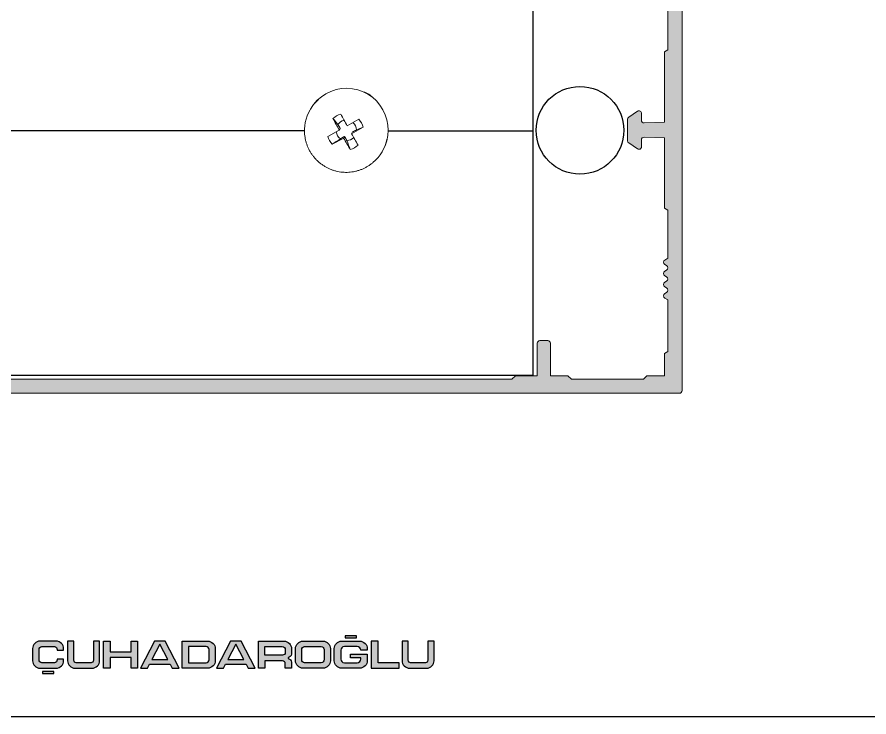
# Model space of a CAD drawing. Header units: millimetres. Extents: x 10785 to 11415, y 2273 to 2570.
# Drawn here: x 10865.7 to 10962.8, y 2273.1 to 2352.9 of the extents above; entities that cross this region are included whole.
import ezdxf

# ---------------------------------------------------------------- set-up
doc = ezdxf.new("R2010")
doc.units = ezdxf.units.MM
for name, color, linetype in [('aksesuar', 1, 'Continuous'), ('ALUMINIUM', 30, 'Continuous'), ('ANTET', 7, 'Continuous'), ('ANTET_K', 179, 'Continuous'), ('Layer1', 7, 'Continuous')]:
    doc.layers.add(name, color=color, linetype=linetype)

# ---------------------------------------------------------------- blocks, each defined once
blk = doc.blocks.new('V24838')
at = {"layer": 'aksesuar', "color": 0, "linetype": 'Continuous', "lineweight": 15}
for p, q in [((4203.877, 285.082), (4203.822, 284.987)), ((4208.052, 283.169), (4209.378, 283.913)), ((4205.845, 281.957), (4207.153, 282.671)), ((4207.266, 282.867), (4207.153, 282.671)), ((4208.553, 282.269), (4209.879, 283.014)), ((4206.345, 281.058), (4207.653, 281.771)), ((4207.767, 281.968), (4207.653, 281.771)), ((4208.666, 282.466), (4208.553, 282.269)), ((4212.043, 280.227), (4212.098, 280.322))]:
    blk.add_line(p, q, dxfattribs=at)
for centre, radius, start, end in [((4207.982, 282.694), 4.75, 29.02673, 149.80721), ((4209.283, 284.78), 2.343, 40.97997, 75.16078), ((4207.911, 282.62), 4.725, 131.22225, 168.57883), ((4207.999, 282.693), 4.735, 329.95783, 29.14016), ((4207.855, 282.488), 2.081, 104.67204, 133.26627), ((4315.69, 342.527), 123.948, 208.17471, 208.87579), ((4207.954, 282.653), 1.166, 102.08384, 145.12068), ((4316.589, 343.025), 123.948, 208.17471, 208.87579), ((4207.859, 282.479), 2.089, 14.84331, 43.36614), ((4207.957, 282.648), 1.17, 3.0189, 49.60624), ((4207.864, 282.492), 2.089, 194.84331, 223.36614), ((4207.959, 282.655), 1.171, 188.70378, 235.18471), ((4311.84, 340.315), 119.509, 209.3321, 210.05045), ((4207.961, 282.651), 1.167, 272.83326, 315.74618), ((4312.74, 340.813), 119.509, 209.3321, 210.05045), ((4207.953, 282.595), 4.726, 310.0231, 349.31289), ((4207.868, 282.483), 2.081, 284.67204, 313.26627)]:
    blk.add_arc(centre, radius, start, end, dxfattribs=at)
for points in [[(4206.998, 283.32), (4206.801, 283.561), (4206.615, 283.782), (4206.428, 284.003)], [(4207.266, 282.867), (4207.175, 283.022), (4207.086, 283.172), (4206.998, 283.32)], [(4208.666, 282.466), (4208.823, 282.55), (4208.975, 282.63), (4209.125, 282.71)], [(4209.125, 282.71), (4209.389, 282.818), (4209.634, 282.916), (4209.879, 283.014)], [(4207.291, 281.694), (4206.963, 281.475), (4206.654, 281.266), (4206.345, 281.058)], [(4207.291, 281.694), (4207.448, 281.785), (4207.605, 281.875), (4207.767, 281.968)], [(4208.019, 281.485), (4207.936, 281.644), (4207.853, 281.804), (4207.767, 281.968)], [(4208.396, 280.47), (4208.274, 280.802), (4208.152, 281.135), (4208.019, 281.485)]]:
    blk.add_open_spline(points, degree=3, dxfattribs=at)
blk.add_open_spline([(4203.281, 283.553), (4203.273, 283.517), (4203.239, 283.365), (4203.205, 283.091), (4203.181, 282.735), (4203.186, 282.377), (4203.218, 282.021), (4203.276, 281.668), (4203.36, 281.32), (4203.471, 280.979), (4203.607, 280.648), (4203.767, 280.328), (4203.952, 280.021), (4204.158, 279.729), (4204.387, 279.453), (4204.635, 279.194), (4204.902, 278.956), (4205.186, 278.737), (4205.486, 278.541), (4205.8, 278.368), (4206.126, 278.219), (4206.462, 278.095), (4206.807, 277.997), (4207.157, 277.925), (4207.513, 277.879), (4207.87, 277.86), (4208.228, 277.869), (4208.585, 277.904), (4208.937, 277.966), (4209.284, 278.054), (4209.624, 278.168), (4209.953, 278.307), (4210.272, 278.471), (4210.576, 278.659), (4210.816, 278.828), (4210.947, 278.942), (4210.989, 278.977)], degree=3, knots=[0, 0, 0, 0, 0.009434, 0.039937, 0.07044, 0.100945, 0.131451, 0.161958, 0.192467, 0.222978, 0.253491, 0.284005, 0.314521, 0.345039, 0.375558, 0.406079, 0.436601, 0.467125, 0.497649, 0.528174, 0.558699, 0.589224, 0.619749, 0.650274, 0.680798, 0.711321, 0.741842, 0.772363, 0.802882, 0.833399, 0.863914, 0.894428, 0.92494, 0.95545, 0.985958, 1, 1, 1, 1], dxfattribs=at)
blk = doc.blocks.new('60MN54')
h = blk.add_hatch(color=0)
h.set_gradient(color1=(214, 214, 214), color2=(214, 214, 214), one_color=1)
h.paths.add_polyline_path([(29.721, 117), (-29.679, 117, 0.414214), (-29.979, 116.7), (-29.979, 12.3, 0.414214), (-29.679, 12), (-27.979, 12, 0.024876), (-27.949, 12.001), (-27.249, 12.071, 0.385367), (-26.979, 12.37), (-26.979, 12.9, 0.414214), (-27.279, 13.2), (-28.279, 13.2, -0.414214), (-28.579, 13.5), (-28.579, 15.9, -0.414214), (-28.279, 16.2), (-25.279, 16.2), (-24.979, 16.5), (-24.679, 16.2), (-21.679, 16.2, -0.414214), (-21.379, 15.9), (-21.379, 13.5, -0.414214), (-21.679, 13.2), (-22.679, 13.2, 0.414214), (-22.979, 12.9), (-22.979, 12.37, 0.385367), (-22.709, 12.071), (-22.009, 12.001, 0.024876), (-21.979, 12), (-20.179, 12, 0.414214), (-19.979, 12.2), (-19.979, 16, -0.414214), (-19.779, 16.2), (-17.604, 16.2, -0.198912), (-17.391, 16.112), (-16.567, 15.288, -0.198912), (-16.479, 15.076), (-16.479, 13, 0.414214), (-15.479, 12), (-14.179, 12, 0.414214), (-13.179, 13), (-13.179, 13.2, 0.414214), (-13.479, 13.5), (-14.379, 13.5, -0.414214), (-14.679, 13.8), (-14.679, 15.9, -0.414214), (-14.379, 16.2), (-9.279, 16.2), (-8.979, 16.5), (-8.679, 16.2), (-4.279, 16.2, -0.414214), (-3.979, 15.9), (-3.979, 14.249, -0.198912), (-4.067, 14.036), (-4.391, 13.712, 0.414213), (-4.391, 13.288), (-4.016, 12.912, -0.404139), (-4.016, 12.488), (-4.391, 12.112, 0.414213), (-4.391, 11.688), (-4.016, 11.312, -0.404139), (-4.016, 10.888), (-4.391, 10.512, 0.414213), (-4.391, 10.088), (-4.016, 9.712, -0.414213), (-4.016, 9.288), (-4.391, 8.912, 0.414213), (-4.391, 8.488), (-4.016, 8.112, -0.414214), (-4.016, 7.688), (-4.391, 7.312, 0.414214), (-4.391, 6.888), (-4.016, 6.512, -0.414213), (-4.016, 6.088), (-4.391, 5.712, 0.414213), (-4.391, 5.288), (-4.016, 4.912, -0.414213), (-4.016, 4.488), (-4.391, 4.112, 0.414214), (-4.391, 3.688), (-3.067, 2.364, -0.198912), (-2.979, 2.151), (-2.979, 1.2, -0.414214), (-3.179, 1), (-3.379, 1, 0.414214), (-3.679, 0.7), (-3.679, 0.3, 0.414214), (-3.379, 0), (-2.621, 0, 0.198912), (-2.409, 0.088), (-2.067, 0.429, 0.198913), (-1.979, 0.641), (-1.979, 4.081), (-2.479, 4.4), (-1.979, 4.719), (-1.979, 5.6), (-0.279, 5.6), (0.021, 5.9), (0.321, 5.6), (2.021, 5.6), (2.521, 5.281), (2.021, 4.963), (2.021, 3.8), (2.521, 3.481), (2.021, 3.163), (2.021, 0.641, 0.198913), (2.109, 0.429), (2.45, 0.088, 0.198912), (2.662, 0), (3.421, 0, 0.414214), (3.721, 0.3), (3.721, 0.7, 0.414214), (3.421, 1), (3.321, 1, -0.414214), (3.021, 1.3), (3.021, 2.151, -0.198912), (3.109, 2.364), (4.433, 3.688, 0.414214), (4.433, 4.112), (4.057, 4.488, -0.414213), (4.057, 4.912), (4.433, 5.288, 0.414213), (4.433, 5.712), (4.057, 6.088, -0.414213), (4.057, 6.512), (4.433, 6.888, 0.414214), (4.433, 7.312), (4.057, 7.688, -0.414214), (4.057, 8.112), (4.433, 8.488, 0.414213), (4.433, 8.912), (4.057, 9.288, -0.414213), (4.057, 9.712), (4.433, 10.088, 0.414213), (4.433, 10.512), (4.057, 10.888, -0.404139), (4.057, 11.312), (4.433, 11.688, 0.414213), (4.433, 12.112), (4.057, 12.488, -0.404139), (4.057, 12.912), (4.433, 13.288, 0.414213), (4.433, 13.712), (4.109, 14.036, -0.198912), (4.021, 14.249), (4.021, 15.9, -0.414214), (4.321, 16.2), (8.721, 16.2), (9.021, 16.5), (9.321, 16.2), (14.421, 16.2, -0.414214), (14.721, 15.9), (14.721, 13.8, -0.414214), (14.421, 13.5), (13.521, 13.5, 0.414214), (13.221, 13.2), (13.221, 13, 0.414214), (14.221, 12), (15.521, 12, 0.414214), (16.521, 13), (16.521, 15.076, -0.198912), (16.609, 15.288), (17.433, 16.112, -0.198912), (17.645, 16.2), (19.721, 16.2, -0.414214), (20.021, 15.9), (20.021, 12.3, 0.414214), (20.321, 12), (22.021, 12, 0.024876), (22.051, 12.001), (22.751, 12.071, 0.385367), (23.021, 12.37), (23.021, 12.9, 0.414214), (22.721, 13.2), (21.721, 13.2, -0.414214), (21.421, 13.5), (21.421, 15.9, -0.414214), (21.721, 16.2), (24.721, 16.2), (25.021, 16.5), (25.321, 16.2), (28.321, 16.2, -0.414214), (28.621, 15.9), (28.621, 13.5, -0.414214), (28.321, 13.2), (27.321, 13.2, 0.414214), (27.021, 12.9), (27.021, 12.37, 0.385367), (27.291, 12.071), (27.991, 12.001, 0.024876), (28.021, 12), (29.721, 12, 0.414214), (30.021, 12.3), (30.021, 116.7, 0.414214)])
h.paths.add_polyline_path([(-27.979, 18), (-27.979, 20.5), (-28.379, 20.9), (-28.379, 97.6), (-27.979, 98), (-27.979, 100.5), (-24.279, 100.5, 0.414214), (-23.979, 100.8), (-23.979, 101.7, 0.414214), (-24.279, 102), (-27.979, 102), (-27.979, 104), (-28.379, 104.4), (-28.379, 112.6), (-27.979, 113), (-27.979, 115), (-25.479, 115), (-25.248, 115.4), (-9.11, 115.4), (-8.879, 115), (-0.879, 115), (-0.798, 112.684, -0.434812), (-1.109, 112.373), (-1.869, 112.4, 0.612801), (-2.128, 111.932), (-1.453, 110.932, 0.249328), (-1.205, 110.8), (1.246, 110.8, 0.249328), (1.495, 110.932), (2.169, 111.932, 0.612801), (1.91, 112.4), (1.151, 112.373, -0.434812), (0.84, 112.684), (0.921, 115), (8.921, 115), (9.152, 115.4), (14.635, 115.4), (14.837, 115.05, 0.57735), (15.357, 115.05), (15.472, 115.25, -0.57735), (15.992, 115.25), (16.108, 115.05, 0.57735), (16.627, 115.05), (16.743, 115.25, -0.57735), (17.262, 115.25), (17.378, 115.05, 0.57735), (17.897, 115.05), (18.013, 115.25, -0.57735), (18.532, 115.25), (18.648, 115.05, 0.57735), (19.168, 115.05), (19.37, 115.4), (25.271, 115.4), (25.502, 115), (28.021, 115), (28.021, 113), (28.421, 112.6), (28.421, 104.4), (28.021, 104), (28.021, 102), (24.321, 102, 0.414214), (24.021, 101.7), (24.021, 100.8, 0.414214), (24.321, 100.5), (28.021, 100.5), (28.021, 98), (28.421, 97.6), (28.421, 20.9), (28.021, 20.5), (28.021, 18)], flags=16)
h.paths.add_polyline_path([(2.021, 7.6), (-1.979, 7.6), (-2.479, 7.919), (-1.979, 8.237), (-1.979, 9.4), (-2.479, 9.719), (-1.979, 10.037), (-1.979, 11.2), (-2.479, 11.519), (-1.979, 11.837), (-1.979, 13), (-2.479, 13.319), (-1.979, 13.637), (-1.979, 15.7), (-1.979, 15.7, -0.414103), (-1.479, 16.2), (1.521, 16.2, -0.414214), (2.021, 15.7), (2.021, 14.619), (2.521, 14.3), (2.021, 13.981), (2.021, 12.819), (2.521, 12.5), (2.021, 12.181), (2.021, 11.019), (2.521, 10.7), (2.021, 10.381), (2.021, 9.219), (2.521, 8.9), (2.021, 8.581)], flags=16)
at = {"color": 0, "linetype": 'Continuous', "lineweight": 15}
for points in [[(30.021, 116.7), (30.021, 12.3, -0.414214), (29.721, 12), (28.021, 12, -0.024876), (27.991, 12.001), (27.291, 12.071, -0.385367), (27.021, 12.37), (27.021, 12.9, -0.414214), (27.321, 13.2), (28.321, 13.2, 0.414214), (28.621, 13.5), (28.621, 15.9, 0.414214), (28.321, 16.2), (25.321, 16.2), (25.021, 16.5), (24.721, 16.2), (21.721, 16.2, 0.414214), (21.421, 15.9), (21.421, 13.5, 0.414214), (21.721, 13.2), (22.721, 13.2, -0.414214), (23.021, 12.9), (23.021, 12.37, -0.385367), (22.751, 12.071), (22.051, 12.001, -0.024876), (22.021, 12), (20.321, 12, -0.414214), (20.021, 12.3), (20.021, 15.9, 0.414214), (19.721, 16.2), (17.645, 16.2, 0.198912), (17.433, 16.112), (16.609, 15.288, 0.198912), (16.521, 15.076), (16.521, 13, -0.414214), (15.521, 12), (14.221, 12, -0.414214), (13.221, 13), (13.221, 13.2, -0.414214), (13.521, 13.5), (14.421, 13.5, 0.414214), (14.721, 13.8), (14.721, 15.9, 0.414214), (14.421, 16.2), (9.321, 16.2), (9.021, 16.5), (8.721, 16.2), (4.321, 16.2, 0.414214), (4.021, 15.9), (4.021, 14.249, 0.198912), (4.109, 14.036), (4.433, 13.712, -0.414213), (4.433, 13.288), (4.057, 12.912, 0.404139), (4.057, 12.488), (4.433, 12.112, -0.414213), (4.433, 11.688), (4.057, 11.312, 0.404139), (4.057, 10.888), (4.433, 10.512, -0.414214), (4.433, 10.088), (4.057, 9.712, 0.414214), (4.057, 9.288), (4.433, 8.912, -0.414214), (4.433, 8.488), (4.057, 8.112, 0.414214), (4.057, 7.688), (4.433, 7.312, -0.414214), (4.433, 6.888), (4.057, 6.512, 0.414214), (4.057, 6.088), (4.433, 5.712, -0.414214), (4.433, 5.288), (4.057, 4.912, 0.414214), (4.057, 4.488), (4.433, 4.112, -0.414214), (4.433, 3.688), (3.109, 2.364, 0.198912), (3.021, 2.151), (3.021, 1.3, 0.414214), (3.321, 1), (3.421, 1, -0.414214), (3.721, 0.7), (3.721, 0.3, -0.414214), (3.421, 0), (2.662, 0, -0.198912), (2.45, 0.088), (2.109, 0.429, -0.198913), (2.021, 0.641), (2.021, 3.163), (2.521, 3.481), (2.021, 3.8), (2.021, 4.963), (2.521, 5.281), (2.021, 5.6), (0.321, 5.6), (0.021, 5.9), (-0.279, 5.6), (-1.979, 5.6), (-1.979, 4.719), (-2.479, 4.4), (-1.979, 4.081), (-1.979, 0.641, -0.198913), (-2.067, 0.429), (-2.409, 0.088, -0.198912), (-2.621, 0), (-3.379, 0, -0.414214), (-3.679, 0.3), (-3.679, 0.7, -0.414214), (-3.379, 1), (-3.179, 1, 0.414214), (-2.979, 1.2), (-2.979, 2.151, 0.198912), (-3.067, 2.364), (-4.391, 3.688, -0.414214), (-4.391, 4.112), (-4.016, 4.488, 0.414214), (-4.016, 4.912), (-4.391, 5.288, -0.414214), (-4.391, 5.712), (-4.016, 6.088, 0.414214), (-4.016, 6.512), (-4.391, 6.888, -0.414214), (-4.391, 7.312), (-4.016, 7.688, 0.414214), (-4.016, 8.112), (-4.391, 8.488, -0.414214), (-4.391, 8.912), (-4.016, 9.288, 0.414214), (-4.016, 9.712), (-4.391, 10.088, -0.414214), (-4.391, 10.512), (-4.016, 10.888, 0.404139), (-4.016, 11.312), (-4.391, 11.688, -0.414213), (-4.391, 12.112), (-4.016, 12.488, 0.404139), (-4.016, 12.912), (-4.391, 13.288, -0.414214), (-4.391, 13.712), (-4.067, 14.036, 0.198912), (-3.979, 14.249), (-3.979, 15.9, 0.414214), (-4.279, 16.2), (-8.679, 16.2), (-8.979, 16.5), (-9.279, 16.2), (-14.379, 16.2, 0.414214), (-14.679, 15.9), (-14.679, 13.8, 0.414214), (-14.379, 13.5), (-13.479, 13.5, -0.414214), (-13.179, 13.2), (-13.179, 13, -0.414214), (-14.179, 12), (-15.479, 12, -0.414214), (-16.479, 13), (-16.479, 15.076, 0.198912), (-16.567, 15.288), (-17.391, 16.112, 0.198912), (-17.604, 16.2), (-19.779, 16.2, 0.414214), (-19.979, 16), (-19.979, 12.2, -0.414214), (-20.179, 12), (-21.979, 12, -0.024876), (-22.009, 12.001), (-22.709, 12.071, -0.385367), (-22.979, 12.37), (-22.979, 12.9, -0.414214), (-22.679, 13.2), (-21.679, 13.2, 0.414214), (-21.379, 13.5), (-21.379, 15.9, 0.414214), (-21.679, 16.2), (-24.679, 16.2), (-24.979, 16.5), (-25.279, 16.2), (-28.279, 16.2, 0.414214), (-28.579, 15.9), (-28.579, 13.5, 0.414214), (-28.279, 13.2), (-27.279, 13.2, -0.414214), (-26.979, 12.9), (-26.979, 12.37, -0.385367), (-27.249, 12.071), (-27.949, 12.001, -0.024876), (-27.979, 12), (-29.679, 12, -0.414214), (-29.979, 12.3), (-29.979, 116.7, -0.414214), (-29.679, 117), (29.721, 117, -0.414214)], [(28.021, 18), (28.021, 20.5), (28.421, 20.9), (28.421, 97.6), (28.021, 98), (28.021, 100.5), (24.321, 100.5, -0.414214), (24.021, 100.8), (24.021, 101.7, -0.414214), (24.321, 102), (28.021, 102), (28.021, 104), (28.421, 104.4), (28.421, 112.6), (28.021, 113), (28.021, 115), (25.502, 115), (25.271, 115.4), (19.37, 115.4), (19.168, 115.05, -0.57735), (18.648, 115.05), (18.532, 115.25, 0.57735), (18.013, 115.25), (17.897, 115.05, -0.57735), (17.378, 115.05), (17.262, 115.25, 0.57735), (16.743, 115.25), (16.627, 115.05, -0.57735), (16.108, 115.05), (15.992, 115.25, 0.57735), (15.472, 115.25), (15.357, 115.05, -0.57735), (14.837, 115.05), (14.635, 115.4), (9.152, 115.4), (8.921, 115), (0.921, 115), (0.84, 112.684, 0.434812), (1.151, 112.373), (1.91, 112.4, -0.612801), (2.169, 111.932), (1.495, 110.932, -0.249328), (1.246, 110.8), (-1.205, 110.8, -0.249328), (-1.453, 110.932), (-2.128, 111.932, -0.612801), (-1.869, 112.4), (-1.109, 112.373, 0.434812), (-0.798, 112.684), (-0.879, 115), (-8.879, 115), (-9.11, 115.4), (-25.248, 115.4), (-25.479, 115), (-27.979, 115), (-27.979, 113), (-28.379, 112.6), (-28.379, 104.4), (-27.979, 104), (-27.979, 102), (-24.279, 102, -0.414214), (-23.979, 101.7), (-23.979, 100.8, -0.414214), (-24.279, 100.5), (-27.979, 100.5), (-27.979, 98), (-28.379, 97.6), (-28.379, 20.9), (-27.979, 20.5), (-27.979, 18)]]:
    blk.add_lwpolyline(points, format="xyb", close=True, dxfattribs=at)
blk.add_lwpolyline([(-1.979, 15.7, -0.414214), (-1.479, 16.2), (1.521, 16.2, -0.414214), (2.021, 15.7), (2.021, 14.619), (2.521, 14.3), (2.021, 13.981), (2.021, 12.819), (2.521, 12.5), (2.021, 12.181), (2.021, 11.019), (2.521, 10.7), (2.021, 10.381), (2.021, 9.219), (2.521, 8.9), (2.021, 8.581), (2.021, 7.6), (-1.979, 7.6), (-2.479, 7.919), (-1.979, 8.237), (-1.979, 9.4), (-2.479, 9.719), (-1.979, 10.037), (-1.979, 11.2), (-2.479, 11.519), (-1.979, 11.837), (-1.979, 13), (-2.479, 13.319), (-1.979, 13.637), (-1.979, 15.7)], format="xyb", dxfattribs=at)
at = {"layer": 'Layer1', "color": 0, "ltscale": 10}
blk.add_lwpolyline([(1.521, 16.2, -0.414214), (2.021, 15.7), (2.021, 14.619), (2.521, 14.3), (2.021, 13.981), (2.021, 12.819), (2.521, 12.5), (2.021, 12.181), (2.021, 11.019), (2.521, 10.7), (2.021, 10.381), (2.021, 9.219), (2.521, 8.9), (2.021, 8.581), (2.021, 7.6), (-1.979, 7.6), (-2.479, 7.919), (-1.979, 8.237), (-1.979, 9.4), (-2.479, 9.719), (-1.979, 10.037), (-1.979, 11.2), (-2.479, 11.519), (-1.979, 11.837), (-1.979, 13), (-2.479, 13.319), (-1.979, 13.637), (-1.979, 15.7, -0.414214), (-1.479, 16.2)], format="xyb", close=True, dxfattribs=at)
blk = doc.blocks.new('ÇUHADAROĞLU')
at = {"layer": 'ANTET'}
h = blk.add_hatch(color=7, dxfattribs=at)
h.paths.add_polyline_path([(159.096, 19.636, -0.414214), (159.42, 19.959), (160.84, 19.959, -0.414214), (161.164, 19.636), (161.164, 19.543), (161.898, 19.543), (161.898, 19.734, 0.414214), (161.046, 20.585), (159.214, 20.585, 0.414214), (158.362, 19.734), (158.362, 18.359, 0.414214), (159.214, 17.508), (161.046, 17.508, 0.414214), (161.898, 18.359), (161.898, 18.55), (161.164, 18.55), (161.164, 18.458, -0.414214), (160.84, 18.134), (159.42, 18.134, -0.414214), (159.096, 18.458)])
h.paths.add_polyline_path([(159.483, 17.119), (159.483, 16.904), (160.778, 16.904), (160.778, 17.119)])
h.paths.add_polyline_path([(165.148, 17.508, 0.414214), (165.999, 18.359), (165.999, 20.585), (165.287, 20.585), (165.287, 18.393, -0.414214), (165.028, 18.134), (163.323, 18.134, -0.414214), (163.064, 18.393), (163.064, 20.585), (162.351, 20.585), (162.351, 18.359, 0.414214), (163.203, 17.508)])
h.paths.add_polyline_path([(167.186, 18.734), (169.582, 18.734), (169.582, 17.508), (170.316, 17.508), (170.316, 20.585), (169.582, 20.585), (169.582, 19.36), (167.186, 19.36), (167.186, 20.585), (166.452, 20.585), (166.452, 17.508), (167.186, 17.508)])
h.paths.add_polyline_path([(170.66, 17.508), (171.462, 17.508), (171.693, 17.953), (174.054, 17.953), (174.285, 17.508), (175.087, 17.508), (173.482, 20.604), (172.265, 20.604)])
h.paths.add_polyline_path([(171.971, 18.489), (172.874, 20.229), (173.776, 18.489)], flags=16)
h.paths.add_polyline_path([(175.431, 17.508), (178.336, 17.508, 0.414214), (179.187, 18.359), (179.187, 19.734, 0.414214), (178.336, 20.585), (175.431, 20.585)])
h.paths.add_polyline_path([(176.144, 19.959), (178.151, 19.959, -0.414214), (178.475, 19.636), (178.475, 18.458, -0.414214), (178.151, 18.134), (176.144, 18.134)], flags=16)
h.paths.add_polyline_path([(180.344, 17.953), (182.705, 17.953), (182.935, 17.508), (183.738, 17.508), (182.132, 20.604), (180.916, 20.604), (179.31, 17.508), (180.113, 17.508)])
h.paths.add_polyline_path([(180.622, 18.489), (181.524, 20.229), (182.426, 18.489)], flags=16)
h.paths.add_polyline_path([(184.837, 18.341), (186.845, 18.341, -0.414214), (187.168, 18.017), (187.168, 17.508), (187.881, 17.508), (187.881, 18.207, 0.203358), (187.782, 18.44, 0.098259), (187.496, 18.624), (187.496, 18.697, 0.058399), (187.74, 18.826, 0.246853), (187.881, 19.093), (187.881, 19.734, 0.414214), (187.029, 20.585), (184.125, 20.585), (184.125, 17.508), (184.837, 17.508)])
h.paths.add_polyline_path([(184.837, 18.988), (184.837, 19.959), (186.823, 19.959, -0.414214), (187.168, 19.614), (187.168, 19.312, -0.414214), (186.845, 18.988)], flags=16)
h.paths.add_polyline_path([(191.454, 17.508, 0.414214), (192.305, 18.359), (192.305, 19.734, 0.414214), (191.454, 20.585), (189.185, 20.585, 0.414214), (188.334, 19.734), (188.334, 18.359, 0.414214), (189.185, 17.508)])
h.paths.add_polyline_path([(189.37, 18.134, -0.414214), (189.046, 18.458), (189.046, 19.636, -0.414214), (189.37, 19.959), (191.269, 19.959, -0.414214), (191.593, 19.636), (191.593, 18.458, -0.414214), (191.269, 18.134)], flags=16)
h.paths.add_polyline_path([(193.61, 17.508), (195.663, 17.508, 0.414214), (196.514, 18.359), (196.514, 19.105), (194.593, 19.105), (194.593, 18.695), (195.781, 18.695), (195.781, 18.544, -0.414214), (195.37, 18.134), (193.903, 18.134, -0.414214), (193.493, 18.544), (193.493, 19.549, -0.414214), (193.903, 19.959), (195.37, 19.959, -0.407741), (195.78, 19.558), (196.514, 19.558), (196.514, 19.734, 0.414214), (195.663, 20.585), (193.61, 20.585, 0.414214), (192.759, 19.734), (192.759, 18.359, 0.414214)])
h.paths.add_polyline_path([(195.284, 20.974), (195.284, 21.19), (193.989, 21.19), (193.989, 20.974)])
h.paths.add_polyline_path([(200.138, 17.508), (200.138, 18.134), (197.759, 18.134), (197.759, 20.585), (196.968, 20.585), (196.968, 17.508)])
h.paths.add_polyline_path([(201.196, 18.393), (201.196, 20.585), (200.484, 20.585), (200.484, 18.359, 0.414214), (201.335, 17.508), (203.28, 17.508, 0.414214), (204.131, 18.359), (204.131, 20.585), (203.419, 20.585), (203.419, 18.393, -0.414214), (203.16, 18.134), (201.455, 18.134, -0.414214)])
h = blk.add_hatch(color=7, dxfattribs=at)
h.paths.add_polyline_path([(159.096, 19.636, -0.414214), (159.42, 19.959), (160.84, 19.959, -0.414214), (161.164, 19.636), (161.164, 19.543), (161.898, 19.543), (161.898, 19.734, 0.414214), (161.046, 20.585), (159.214, 20.585, 0.414214), (158.362, 19.734), (158.362, 18.359, 0.414214), (159.214, 17.508), (161.046, 17.508, 0.414214), (161.898, 18.359), (161.898, 18.55), (161.164, 18.55), (161.164, 18.458, -0.414214), (160.84, 18.134), (159.42, 18.134, -0.414214), (159.096, 18.458)])
h.paths.add_polyline_path([(159.483, 17.119), (159.483, 16.904), (160.778, 16.904), (160.778, 17.119)])
h.paths.add_polyline_path([(165.148, 17.508, 0.414214), (165.999, 18.359), (165.999, 20.585), (165.287, 20.585), (165.287, 18.393, -0.414214), (165.028, 18.134), (163.323, 18.134, -0.414214), (163.064, 18.393), (163.064, 20.585), (162.351, 20.585), (162.351, 18.359, 0.414214), (163.203, 17.508)])
h.paths.add_polyline_path([(167.186, 18.734), (169.582, 18.734), (169.582, 17.508), (170.316, 17.508), (170.316, 20.585), (169.582, 20.585), (169.582, 19.36), (167.186, 19.36), (167.186, 20.585), (166.452, 20.585), (166.452, 17.508), (167.186, 17.508)])
h.paths.add_polyline_path([(170.66, 17.508), (171.462, 17.508), (171.693, 17.953), (174.054, 17.953), (174.285, 17.508), (175.087, 17.508), (173.482, 20.604), (172.265, 20.604)])
h.paths.add_polyline_path([(171.971, 18.489), (172.874, 20.229), (173.776, 18.489)], flags=16)
h.paths.add_polyline_path([(175.431, 17.508), (178.336, 17.508, 0.414214), (179.187, 18.359), (179.187, 19.734, 0.414214), (178.336, 20.585), (175.431, 20.585)])
h.paths.add_polyline_path([(176.144, 19.959), (178.151, 19.959, -0.414214), (178.475, 19.636), (178.475, 18.458, -0.414214), (178.151, 18.134), (176.144, 18.134)], flags=16)
h.paths.add_polyline_path([(180.344, 17.953), (182.705, 17.953), (182.935, 17.508), (183.738, 17.508), (182.132, 20.604), (180.916, 20.604), (179.31, 17.508), (180.113, 17.508)])
h.paths.add_polyline_path([(180.622, 18.489), (181.524, 20.229), (182.426, 18.489)], flags=16)
h.paths.add_polyline_path([(184.837, 18.341), (186.845, 18.341, -0.414214), (187.168, 18.017), (187.168, 17.508), (187.881, 17.508), (187.881, 18.207, 0.203358), (187.782, 18.44, 0.098259), (187.496, 18.624), (187.496, 18.697, 0.058399), (187.74, 18.826, 0.246853), (187.881, 19.093), (187.881, 19.734, 0.414214), (187.029, 20.585), (184.125, 20.585), (184.125, 17.508), (184.837, 17.508)])
h.paths.add_polyline_path([(184.837, 18.988), (184.837, 19.959), (186.823, 19.959, -0.414214), (187.168, 19.614), (187.168, 19.312, -0.414214), (186.845, 18.988)], flags=16)
h.paths.add_polyline_path([(191.454, 17.508, 0.414214), (192.305, 18.359), (192.305, 19.734, 0.414214), (191.454, 20.585), (189.185, 20.585, 0.414214), (188.334, 19.734), (188.334, 18.359, 0.414214), (189.185, 17.508)])
h.paths.add_polyline_path([(189.37, 18.134, -0.414214), (189.046, 18.458), (189.046, 19.636, -0.414214), (189.37, 19.959), (191.269, 19.959, -0.414214), (191.593, 19.636), (191.593, 18.458, -0.414214), (191.269, 18.134)], flags=16)
h.paths.add_polyline_path([(193.61, 17.508), (195.663, 17.508, 0.414214), (196.514, 18.359), (196.514, 19.105), (194.593, 19.105), (194.593, 18.695), (195.781, 18.695), (195.781, 18.544, -0.414214), (195.37, 18.134), (193.903, 18.134, -0.414214), (193.493, 18.544), (193.493, 19.549, -0.414214), (193.903, 19.959), (195.37, 19.959, -0.407741), (195.78, 19.558), (196.514, 19.558), (196.514, 19.734, 0.414214), (195.663, 20.585), (193.61, 20.585, 0.414214), (192.759, 19.734), (192.759, 18.359, 0.414214)])
h.paths.add_polyline_path([(195.284, 20.974), (195.284, 21.19), (193.989, 21.19), (193.989, 20.974)])
h.paths.add_polyline_path([(200.138, 17.508), (200.138, 18.134), (197.759, 18.134), (197.759, 20.585), (196.968, 20.585), (196.968, 17.508)])
h.paths.add_polyline_path([(201.196, 18.393), (201.196, 20.585), (200.484, 20.585), (200.484, 18.359, 0.414214), (201.335, 17.508), (203.28, 17.508, 0.414214), (204.131, 18.359), (204.131, 20.585), (203.419, 20.585), (203.419, 18.393, -0.414214), (203.16, 18.134), (201.455, 18.134, -0.414214)])
at = {"layer": 'ANTET', "color": 7}
for points in [[(159.42, 18.134, -0.414214), (159.096, 18.458), (159.096, 19.636, -0.414214), (159.42, 19.959), (160.84, 19.959, -0.414214), (161.164, 19.636), (161.164, 19.543), (161.898, 19.543), (161.898, 19.734, 0.414214), (161.046, 20.585), (159.214, 20.585, 0.414214), (158.362, 19.734), (158.362, 18.359, 0.414214), (159.214, 17.508), (161.046, 17.508, 0.414214), (161.898, 18.359), (161.898, 18.55), (161.164, 18.55), (161.164, 18.458, -0.414214), (160.84, 18.134)], [(159.42, 18.134, -0.414214), (159.096, 18.458), (159.096, 19.636, -0.414214), (159.42, 19.959), (160.84, 19.959, -0.414214), (161.164, 19.636), (161.164, 19.543), (161.898, 19.543), (161.898, 19.734, 0.414214), (161.046, 20.585), (159.214, 20.585, 0.414214), (158.362, 19.734), (158.362, 18.359, 0.414214), (159.214, 17.508), (161.046, 17.508, 0.414214), (161.898, 18.359), (161.898, 18.55), (161.164, 18.55), (161.164, 18.458, -0.414214), (160.84, 18.134)], [(165.028, 18.134), (163.323, 18.134, -0.414214), (163.064, 18.393), (163.064, 20.585), (162.351, 20.585), (162.351, 18.359, 0.414214), (163.203, 17.508), (165.148, 17.508, 0.414214), (165.999, 18.359), (165.999, 20.585), (165.287, 20.585), (165.287, 18.393, -0.414214)], [(165.028, 18.134), (163.323, 18.134, -0.414214), (163.064, 18.393), (163.064, 20.585), (162.351, 20.585), (162.351, 18.359, 0.414214), (163.203, 17.508), (165.148, 17.508, 0.414214), (165.999, 18.359), (165.999, 20.585), (165.287, 20.585), (165.287, 18.393, -0.414214)], [(175.431, 17.508), (175.431, 20.585), (178.336, 20.585, -0.414214), (179.187, 19.734), (179.187, 18.359, -0.414214), (178.336, 17.508)], [(175.431, 17.508), (175.431, 20.585), (178.336, 20.585, -0.414214), (179.187, 19.734), (179.187, 18.359, -0.414214), (178.336, 17.508)], [(187.881, 18.207), (187.881, 17.508), (187.168, 17.508), (187.168, 18.017, 0.414214), (186.845, 18.341), (184.837, 18.341), (184.837, 17.508), (184.125, 17.508), (184.125, 20.585), (187.029, 20.585, -0.414214), (187.881, 19.734), (187.881, 19.093, -0.246853), (187.74, 18.826, -0.058399), (187.496, 18.697), (187.496, 18.624, -0.098259), (187.782, 18.44, -0.203358)], [(187.881, 18.207), (187.881, 17.508), (187.168, 17.508), (187.168, 18.017, 0.414214), (186.845, 18.341), (184.837, 18.341), (184.837, 17.508), (184.125, 17.508), (184.125, 20.585), (187.029, 20.585, -0.414214), (187.881, 19.734), (187.881, 19.093, -0.246853), (187.74, 18.826, -0.058399), (187.496, 18.697), (187.496, 18.624, -0.098259), (187.782, 18.44, -0.203358)], [(191.454, 17.508), (189.185, 17.508, -0.414214), (188.334, 18.359), (188.334, 19.734, -0.414214), (189.185, 20.585), (191.454, 20.585, -0.414214), (192.305, 19.734), (192.305, 18.359, -0.414214)], [(191.454, 17.508), (189.185, 17.508, -0.414214), (188.334, 18.359), (188.334, 19.734, -0.414214), (189.185, 20.585), (191.454, 20.585, -0.414214), (192.305, 19.734), (192.305, 18.359, -0.414214)], [(195.781, 18.544), (195.781, 18.695), (194.593, 18.695), (194.593, 19.105), (196.514, 19.105), (196.514, 18.359, -0.414214), (195.663, 17.508), (193.61, 17.508, -0.414214), (192.759, 18.359), (192.759, 19.734, -0.414214), (193.61, 20.585), (195.663, 20.585, -0.414214), (196.514, 19.734), (196.514, 19.558), (195.78, 19.558, 0.407741), (195.37, 19.959), (193.903, 19.959, 0.414214), (193.493, 19.549), (193.493, 18.544, 0.414214), (193.903, 18.134), (195.37, 18.134, 0.414214)], [(195.781, 18.544), (195.781, 18.695), (194.593, 18.695), (194.593, 19.105), (196.514, 19.105), (196.514, 18.359, -0.414214), (195.663, 17.508), (193.61, 17.508, -0.414214), (192.759, 18.359), (192.759, 19.734, -0.414214), (193.61, 20.585), (195.663, 20.585, -0.414214), (196.514, 19.734), (196.514, 19.558), (195.78, 19.558, 0.407741), (195.37, 19.959), (193.903, 19.959, 0.414214), (193.493, 19.549), (193.493, 18.544, 0.414214), (193.903, 18.134), (195.37, 18.134, 0.414214)], [(201.335, 17.508), (203.28, 17.508, 0.414214), (204.131, 18.359), (204.131, 20.585), (203.419, 20.585), (203.419, 18.393, -0.414214), (203.16, 18.134), (201.455, 18.134, -0.414214), (201.196, 18.393), (201.196, 20.585), (200.484, 20.585), (200.484, 18.359, 0.414214)], [(201.335, 17.508), (203.28, 17.508, 0.414214), (204.131, 18.359), (204.131, 20.585), (203.419, 20.585), (203.419, 18.393, -0.414214), (203.16, 18.134), (201.455, 18.134, -0.414214), (201.196, 18.393), (201.196, 20.585), (200.484, 20.585), (200.484, 18.359, 0.414214)], [(178.475, 19.636, 0.414214), (178.151, 19.959), (176.144, 19.959), (176.144, 18.134), (178.151, 18.134, 0.414214), (178.475, 18.458)], [(178.475, 19.636, 0.414214), (178.151, 19.959), (176.144, 19.959), (176.144, 18.134), (178.151, 18.134, 0.414214), (178.475, 18.458)], [(186.823, 19.959, -0.414214), (187.168, 19.614), (187.168, 19.312, -0.414214), (186.845, 18.988), (184.837, 18.988), (184.837, 19.959)], [(186.823, 19.959, -0.414214), (187.168, 19.614), (187.168, 19.312, -0.414214), (186.845, 18.988), (184.837, 18.988), (184.837, 19.959)], [(191.593, 19.636), (191.593, 18.458, -0.414214), (191.269, 18.134), (189.37, 18.134, -0.414214), (189.046, 18.458), (189.046, 19.636, -0.414214), (189.37, 19.959), (191.269, 19.959, -0.414214)], [(191.593, 19.636), (191.593, 18.458, -0.414214), (191.269, 18.134), (189.37, 18.134, -0.414214), (189.046, 18.458), (189.046, 19.636, -0.414214), (189.37, 19.959), (191.269, 19.959, -0.414214)]]:
    blk.add_lwpolyline(points, format="xyb", close=True, dxfattribs=at)
for points in [[(167.186, 20.585), (167.186, 19.36), (169.582, 19.36), (169.582, 20.585), (170.316, 20.585), (170.316, 17.508), (169.582, 17.508), (169.582, 18.734), (167.186, 18.734), (167.186, 17.508), (166.452, 17.508), (166.452, 20.585)], [(167.186, 20.585), (167.186, 19.36), (169.582, 19.36), (169.582, 20.585), (170.316, 20.585), (170.316, 17.508), (169.582, 17.508), (169.582, 18.734), (167.186, 18.734), (167.186, 17.508), (166.452, 17.508), (166.452, 20.585)], [(171.462, 17.508), (171.693, 17.953), (174.054, 17.953), (174.285, 17.508), (175.087, 17.508), (173.482, 20.604), (172.265, 20.604), (170.66, 17.508)], [(171.462, 17.508), (171.693, 17.953), (174.054, 17.953), (174.285, 17.508), (175.087, 17.508), (173.482, 20.604), (172.265, 20.604), (170.66, 17.508)], [(180.113, 17.508), (180.344, 17.953), (182.705, 17.953), (182.935, 17.508), (183.738, 17.508), (182.132, 20.604), (180.916, 20.604), (179.31, 17.508)], [(180.113, 17.508), (180.344, 17.953), (182.705, 17.953), (182.935, 17.508), (183.738, 17.508), (182.132, 20.604), (180.916, 20.604), (179.31, 17.508)], [(193.989, 21.19), (193.989, 20.974), (195.284, 20.974), (195.284, 21.19)], [(193.989, 21.19), (193.989, 20.974), (195.284, 20.974), (195.284, 21.19)], [(196.968, 20.585), (196.968, 17.508), (200.138, 17.508), (200.138, 18.134), (197.759, 18.134), (197.759, 20.585)], [(196.968, 20.585), (196.968, 17.508), (200.138, 17.508), (200.138, 18.134), (197.759, 18.134), (197.759, 20.585)], [(171.971, 18.489), (173.776, 18.489), (172.874, 20.229)], [(171.971, 18.489), (173.776, 18.489), (172.874, 20.229)], [(180.622, 18.489), (182.426, 18.489), (181.524, 20.229)], [(180.622, 18.489), (182.426, 18.489), (181.524, 20.229)], [(159.483, 17.119), (159.483, 16.904), (160.778, 16.904), (160.778, 17.119)], [(159.483, 17.119), (159.483, 16.904), (160.778, 16.904), (160.778, 17.119)]]:
    blk.add_lwpolyline(points, close=True, dxfattribs=at)
blk = doc.blocks.new('MN60.S.1')
at = {"layer": 'ANTET_K', "color": 252}
blk.add_lwpolyline([(9907.25, 888.558), (9907.25, 1185.558), (10117.25, 1185.558), (10117.25, 888.558)], close=True, dxfattribs=at)
blk.add_blockref('ÇUHADAROĞLU', (9831.044, 876.612))

msp = doc.modelspace()

# ---------------------------------------------------------------- linework, layer by layer
at = {"layer": 'ALUMINIUM', "color": 252, "linetype": 'ByBlock'}
for p, q in [((10860.449, 2340.006), (10898.423, 2339.97)), ((10907.971, 2339.961), (10924.463, 2339.961))]:
    msp.add_line(p, q, dxfattribs=at)
at = {"layer": 'ALUMINIUM', "color": 252}
msp.add_lwpolyline([(10842.463, 2312.059), (10842.463, 2368.059), (10924.463, 2368.059), (10924.463, 2312.059)], close=True, dxfattribs=at)
msp.add_circle((10929.832, 2340.007), 5, dxfattribs=at)

# ---------------------------------------------------------------- block references
at = {"rotation": 270}
msp.add_blockref('60MN54', (10824.463, 2340.059), dxfattribs=at)
at = {"layer": 'aksesuar', "color": 0}
msp.add_blockref('V24838', (6695.238, 2057.351), dxfattribs=at)
msp.add_blockref('V24838', (6695.238, 2057.351), dxfattribs=at)
at = {"layer": 'ANTET', "color": 0}
msp.add_blockref('MN60.S.1', (878.022, 1384.58), dxfattribs=at)

doc.saveas('drawing.dxf')
